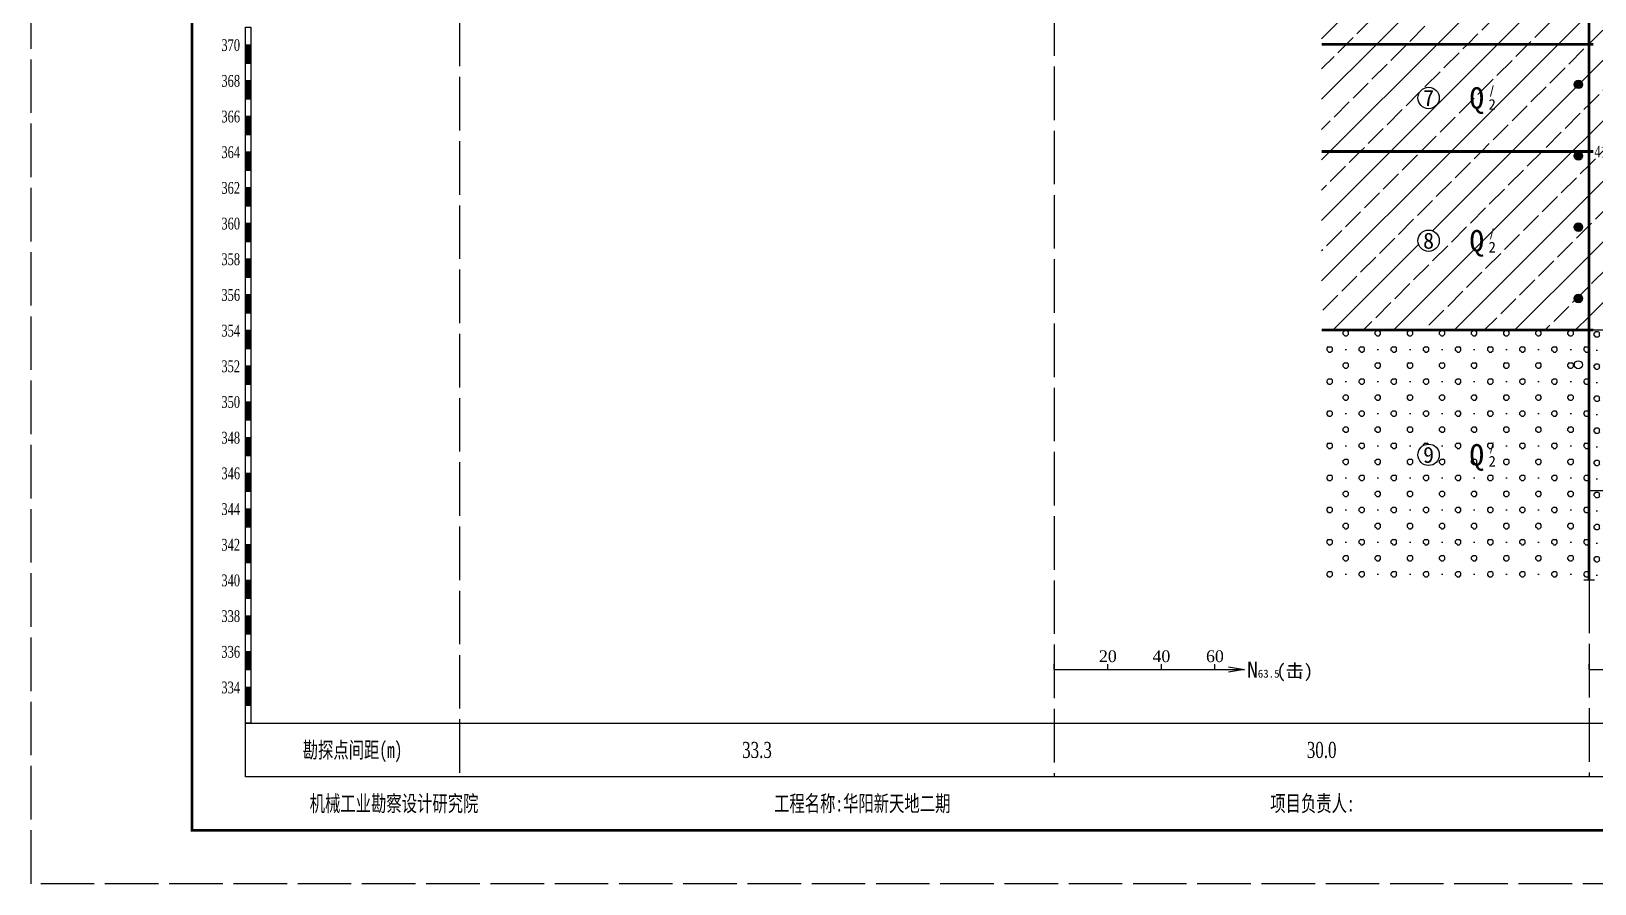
# Model space of a CAD drawing. Header units: millimetres. Extents: x -30 to 2967, y -786 to 1322.
# Drawn here: x 2177.1 to 2469.1, y -783.2 to -623.9 of the extents above; entities that cross this region are included whole.
import ezdxf
from ezdxf.enums import TextEntityAlignment as Align

# ---------------------------------------------------------------- set-up
doc = ezdxf.new("R2010")
doc.units = ezdxf.units.MM
doc.linetypes.add('XX', pattern=[12, 10, -2])
doc.layers.add('MASKTEXT', color=7, linetype='Continuous')
doc.styles.add('Dzcd', font='TIMES.TTF')
doc.styles.add('DzSl', font='italic__.ttf')
doc.styles.get("Standard").update_dxf_attribs({"font": 'SimSun.ttf'})
pattern_1 = [(45, (0, 0), (-5.656854, 5.656854), []), (45, (5.657, 0), (-2.828427, 8.485281), [4, -1])]

# ---------------------------------------------------------------- blocks, each defined once
blk = doc.blocks.new('TL_YZY')
h = blk.add_hatch(color=256)
edge = h.paths.add_edge_path()
edge.add_arc((0, -0.79), 0.8, 0, 360)
blk.add_circle((0, -0.79), 0.8)
blk = doc.blocks.new('TL_RDY')
blk.add_circle((0, -1.51), 0.75)

msp = doc.modelspace()

# ---------------------------------------------------------------- hatches: boundary and pattern name
h = msp.add_hatch()
h.set_pattern_fill('粉质粘土', color=256, style=0)
h.set_pattern_definition(pattern_1)
h.paths.add_polyline_path([(2368.18, -578.49), (2468.05, -579.69), (2468.05, -626.35), (2418.11, -626.35), (2418.09, -594.48), (2368.18, -594.48)])
edge = h.paths.add_edge_path(flags=16)
edge.add_arc((2429.04, -584.03), 2, 0, 360)
h.paths.add_polyline_path([(2418.11, -596.35), (2418.11, -594.48), (2424.1, -594.48), (2468.05, -596.35), (2468.05, -607.02), (2418.11, -607.02)], flags=16)
h.paths.add_polyline_path([(2368.28, -578.59), (2424.11, -594.47), (2368.28, -594.49)], flags=16)
h.paths.add_polyline_path([(2435.52, -589.06), (2440.55, -589.06), (2440.55, -582.5), (2435.52, -582.5)], flags=24)
h.paths.add_polyline_path([(2439.75, -588.21), (2442.15, -588.21), (2442.15, -585.29), (2439.75, -585.29)], flags=24)
h.paths.add_polyline_path([(2439.74, -585.72), (2443.85, -585.72), (2443.85, -582.72), (2439.74, -582.72)], flags=24)
h.paths.add_polyline_path([(2368.6, -580.2), (2381.76, -580.2), (2381.76, -576.75), (2368.6, -576.75)], flags=9)
h = msp.add_hatch()
h.set_pattern_fill('粉质粘土', color=256, style=0)
h.set_pattern_definition(pattern_1)
h.paths.add_polyline_path([(2468.05, -579.69), (2548.88, -587.65), (2548.88, -626.32), (2468.05, -626.35)])
h.paths.add_polyline_path([(2508.46, -626.33), (2548.88, -619.65), (2548.88, -626.32)], flags=17)
h.paths.add_polyline_path([(2468.15, -596.45), (2521.19, -605.74), (2468.15, -607.02)], flags=16)
h.paths.add_polyline_path([(2538.71, -597.51), (2545.05, -597.51), (2545.05, -594.17), (2538.71, -594.17)], flags=24)
h.paths.add_polyline_path([(2538.71, -610.84), (2545.05, -610.84), (2545.05, -607.5), (2538.71, -607.5)], flags=24)
h.paths.add_polyline_path([(2468.47, -581.4), (2481.62, -581.4), (2481.62, -577.95), (2468.47, -577.95)], flags=9)
h.paths.add_polyline_path([(2468.47, -598.07), (2481.62, -598.07), (2481.62, -594.62), (2468.47, -594.62)], flags=24)
h.paths.add_polyline_path([(2468.47, -608.74), (2481.62, -608.74), (2481.62, -605.29), (2468.47, -605.29)], flags=24)
h.paths.add_polyline_path([(2468.47, -628.07), (2481.62, -628.07), (2481.62, -624.62), (2468.47, -624.62)], flags=9)
h = msp.add_hatch()
h.set_pattern_fill('粉质粘土', color=256, style=0)
h.set_pattern_definition(pattern_1)
h.paths.add_polyline_path([(2468.05, -626.35), (2548.88, -626.32), (2548.88, -645.99), (2468.05, -646.35)])
h.paths.add_polyline_path([(2538.71, -634.18), (2545.05, -634.18), (2545.05, -630.83), (2538.71, -630.83)], flags=8)
h.paths.add_polyline_path([(2538.71, -647.51), (2545.05, -647.51), (2545.05, -644.16), (2538.71, -644.16)], flags=8)
h.paths.add_polyline_path([(2468.47, -628.07), (2481.62, -628.07), (2481.62, -624.62), (2468.47, -624.62)], flags=8)
h.paths.add_polyline_path([(2468.47, -648.07), (2481.62, -648.07), (2481.62, -644.62), (2468.47, -644.62)], flags=8)
for points in [[(2217.11, -629.82), (2217.11, -626.48), (2218.11, -626.48), (2218.11, -629.82)], [(2217.11, -636.48), (2217.11, -633.15), (2218.11, -633.15), (2218.11, -636.48)], [(2217.11, -643.15), (2217.11, -639.82), (2218.11, -639.82), (2218.11, -643.15)], [(2217.11, -649.82), (2217.11, -646.48), (2218.11, -646.48), (2218.11, -649.82)], [(2217.11, -656.48), (2217.11, -653.15), (2218.11, -653.15), (2218.11, -656.48)], [(2217.11, -663.15), (2217.11, -659.82), (2218.11, -659.82), (2218.11, -663.15)], [(2217.11, -669.82), (2217.11, -666.48), (2218.11, -666.48), (2218.11, -669.82)], [(2217.11, -676.48), (2217.11, -673.15), (2218.11, -673.15), (2218.11, -676.48)], [(2217.11, -683.15), (2217.11, -679.82), (2218.11, -679.82), (2218.11, -683.15)], [(2217.11, -689.82), (2217.11, -686.48), (2218.11, -686.48), (2218.11, -689.82)], [(2217.11, -696.48), (2217.11, -693.15), (2218.11, -693.15), (2218.11, -696.48)], [(2217.11, -703.15), (2217.11, -699.82), (2218.11, -699.82), (2218.11, -703.15)], [(2217.11, -709.82), (2217.11, -706.48), (2218.11, -706.48), (2218.11, -709.82)], [(2217.11, -716.48), (2217.11, -713.15), (2218.11, -713.15), (2218.11, -716.48)], [(2217.11, -723.15), (2217.11, -719.82), (2218.11, -719.82), (2218.11, -723.15)], [(2217.11, -729.82), (2217.11, -726.48), (2218.11, -726.48), (2218.11, -729.82)], [(2217.11, -736.48), (2217.11, -733.15), (2218.11, -733.15), (2218.11, -736.48)], [(2217.11, -743.15), (2217.11, -739.82), (2218.11, -739.82), (2218.11, -743.15)], [(2217.11, -749.82), (2217.11, -746.48), (2218.11, -746.48), (2218.11, -749.82)]]:
    msp.add_hatch(color=256).paths.add_polyline_path(points)
h = msp.add_hatch()
h.set_pattern_fill('粉质粘土', color=256, style=0)
h.set_pattern_definition(pattern_1)
h.paths.add_polyline_path([(2418.11, -626.35), (2468.05, -626.35), (2468.05, -646.35), (2418.11, -646.35)])
edge = h.paths.add_edge_path(flags=16)
edge.add_arc((2438.08, -636.35), 2, 0, 360)
h.paths.add_polyline_path([(2444.56, -639.89), (2449.6, -639.89), (2449.6, -633.32), (2444.56, -633.32)], flags=24)
h.paths.add_polyline_path([(2448.8, -639.03), (2451.18, -639.03), (2451.18, -636.15), (2448.8, -636.15)], flags=24)
h.paths.add_polyline_path([(2448.78, -636.55), (2450.92, -636.55), (2450.92, -633.55), (2448.78, -633.55)], flags=24)
h = msp.add_hatch()
h.set_pattern_fill('粉质粘土', color=256, style=0)
h.set_pattern_definition(pattern_1)
h.paths.add_polyline_path([(2468.05, -646.35), (2548.88, -645.99), (2548.88, -677.65), (2508.46, -677.65), (2508.46, -679.69), (2468.05, -679.69)])
h.paths.add_polyline_path([(2538.71, -664.18), (2545.05, -664.18), (2545.05, -660.83), (2538.71, -660.83)], flags=24)
h.paths.add_polyline_path([(2468.47, -648.07), (2481.62, -648.07), (2481.62, -644.62), (2468.47, -644.62)], flags=9)
h.paths.add_polyline_path([(2537.88, -644.32), (2545.88, -644.32), (2545.88, -647.32), (2537.88, -647.32)])
h.paths.add_polyline_path([(2538.71, -647.51), (2545.05, -647.51), (2545.05, -644.16), (2538.71, -644.16)], flags=9)
h.paths.add_polyline_path([(2537.88, -676.65), (2545.88, -676.65), (2545.88, -679.65), (2537.88, -679.65)], flags=16)
h.paths.add_polyline_path([(2538.71, -679.85), (2545.05, -679.85), (2545.05, -676.5), (2538.71, -676.5)], flags=9)
h = msp.add_hatch()
h.set_pattern_fill('粉质粘土', color=256, style=0)
h.set_pattern_definition(pattern_1)
h.paths.add_polyline_path([(2418.11, -646.35), (2468.05, -646.35), (2468.05, -679.69), (2418.11, -679.69)])
edge = h.paths.add_edge_path(flags=16)
edge.add_arc((2438.08, -663.02), 2, 0, 360)
h.paths.add_polyline_path([(2444.56, -666.56), (2449.6, -666.56), (2449.6, -659.99), (2444.56, -659.99)], flags=24)
h.paths.add_polyline_path([(2448.8, -665.7), (2451.18, -665.7), (2451.18, -662.82), (2448.8, -662.82)], flags=24)
h.paths.add_polyline_path([(2448.78, -663.22), (2450.92, -663.22), (2450.92, -660.22), (2448.78, -660.22)], flags=24)
h = msp.add_hatch()
h.set_pattern_fill('圆砾', color=256, style=0)
h.set_pattern_definition([(0, (2257.406, -1859.818), (3, 3), [0.4142, -5.5858]), (0, (2257.406, -1858.818), (3, 3), [0.4142, -5.5858]), (90, (2257.1132, -1859.525), (-3, 3), [0.4142, -5.5858]), (90, (2258.1132, -1859.525), (-3, 3), [0.4142, -5.5858]), (45, (2257.8203, -1859.818), (-3.000042, 3.000042), [0.4142, -3.8285]), (45, (2257.1132, -1859.1108), (-3.000042, 3.000042), [0.4142, -3.8285]), (135, (2257.406, -1859.818), (-3.000042, -3.000042), [0.4142, -3.8285]), (135, (2258.1132, -1859.1108), (-3.000042, -3.000042), [0.4142, -3.8285]), (0, (2260.613, -1859.318), (0, 6), [0, -6])])
h.paths.add_polyline_path([(2418.11, -679.69), (2468.05, -679.69), (2468.05, -726.35), (2418.11, -726.35)])
edge = h.paths.add_edge_path(flags=16)
edge.add_arc((2438.08, -703.02), 2, 0, 360)
h.paths.add_polyline_path([(2444.56, -706.56), (2449.6, -706.56), (2449.6, -699.99), (2444.56, -699.99)], flags=24)
h.paths.add_polyline_path([(2448.8, -705.7), (2451.18, -705.7), (2451.18, -702.82), (2448.8, -702.82)], flags=24)
h.paths.add_polyline_path([(2448.78, -703.22), (2450.92, -703.22), (2450.92, -700.22), (2448.78, -700.22)], flags=24)
h = msp.add_hatch()
h.set_pattern_fill('圆砾', color=256, style=0)
h.set_pattern_definition([(0, (0.293, 0), (3, 3), [0.4142, -5.5858]), (0, (0.293, 1), (3, 3), [0.4142, -5.5858]), (90, (0, 0.293), (-3, 3), [0.4142, -5.5858]), (90, (1, 0.293), (-3, 3), [0.4142, -5.5858]), (45, (0.707, 0), (-3.000042, 3.000042), [0.4142, -3.8285]), (45, (0, 0.707), (-3.000042, 3.000042), [0.4142, -3.8285]), (135, (0.293, 0), (-3.000042, -3.000042), [0.4142, -3.8285]), (135, (1, 0.707), (-3.000042, -3.000042), [0.4142, -3.8285]), (0, (3.5, 0.5), (0, 6), [0, -6])])
h.paths.add_polyline_path([(2468.05, -679.69), (2508.46, -679.69), (2508.46, -726.17), (2468.05, -726.35)])
h.paths.add_polyline_path([(2468.47, -681.4), (2481.62, -681.4), (2481.62, -677.95), (2468.47, -677.95)], flags=9)
edge = h.paths.add_edge_path()
edge.add_line((2467.05, -726.35), (2469.05, -726.35))
h.paths.add_polyline_path([(2468.47, -728.07), (2481.62, -728.07), (2481.62, -724.62), (2468.47, -724.62)], flags=9)

# ---------------------------------------------------------------- linework, layer by layer
at = {"linetype": 'XX'}
for p, q in [((2257.11, -572.42), (2257.11, -763.15)), ((2368.18, -594.48), (2368.18, -763.15)), ((2468.05, -726.35), (2468.05, -763.15))]:
    msp.add_line(p, q, dxfattribs=at)
for p, q in [((2467.05, -726.35), (2469.05, -726.35)), ((2368.18, -743.15), (2368.18, -742.15)), ((2368.18, -743.15), (2403.68, -743.15)), ((2378.18, -743.15), (2378.18, -742.15)), ((2388.18, -743.15), (2388.18, -742.15)), ((2398.18, -743.15), (2398.18, -742.15)), ((2468.05, -743.15), (2468.05, -742.15)), ((2468.05, -743.15), (2507.55, -743.15))]:
    msp.add_line(p, q)
msp.add_lwpolyline([(2177.11, -783.15), (2177.11, -465.75), (2608.88, -465.75), (2608.88, -783.15)], close=True, dxfattribs=at)
at = {"const_width": 0.5}
msp.add_lwpolyline([(2207.11, -773.15), (2207.11, -475.75), (2598.88, -475.75), (2598.88, -773.15)], close=True, dxfattribs=at)
msp.add_lwpolyline([(2468.05, -541.35, 0.5, 0.5, 0), (2468.05, -726.35, 0, 0, 0)], format="xyseb")
for points in [[(2217.11, -626.48), (2217.11, -623.15), (2218.11, -623.15), (2218.11, -626.48)], [(2217.11, -629.82), (2217.11, -626.48), (2218.11, -626.48), (2218.11, -629.82)], [(2217.11, -633.15), (2217.11, -629.82), (2218.11, -629.82), (2218.11, -633.15)], [(2217.11, -636.48), (2217.11, -633.15), (2218.11, -633.15), (2218.11, -636.48)], [(2217.11, -639.82), (2217.11, -636.48), (2218.11, -636.48), (2218.11, -639.82)], [(2217.11, -643.15), (2217.11, -639.82), (2218.11, -639.82), (2218.11, -643.15)], [(2217.11, -646.48), (2217.11, -643.15), (2218.11, -643.15), (2218.11, -646.48)], [(2217.11, -649.82), (2217.11, -646.48), (2218.11, -646.48), (2218.11, -649.82)], [(2217.11, -653.15), (2217.11, -649.82), (2218.11, -649.82), (2218.11, -653.15)], [(2217.11, -656.48), (2217.11, -653.15), (2218.11, -653.15), (2218.11, -656.48)], [(2217.11, -659.82), (2217.11, -656.48), (2218.11, -656.48), (2218.11, -659.82)], [(2217.11, -663.15), (2217.11, -659.82), (2218.11, -659.82), (2218.11, -663.15)], [(2217.11, -666.48), (2217.11, -663.15), (2218.11, -663.15), (2218.11, -666.48)], [(2217.11, -669.82), (2217.11, -666.48), (2218.11, -666.48), (2218.11, -669.82)], [(2217.11, -673.15), (2217.11, -669.82), (2218.11, -669.82), (2218.11, -673.15)], [(2217.11, -676.48), (2217.11, -673.15), (2218.11, -673.15), (2218.11, -676.48)], [(2217.11, -679.82), (2217.11, -676.48), (2218.11, -676.48), (2218.11, -679.82)], [(2217.11, -683.15), (2217.11, -679.82), (2218.11, -679.82), (2218.11, -683.15)], [(2217.11, -686.48), (2217.11, -683.15), (2218.11, -683.15), (2218.11, -686.48)], [(2217.11, -689.82), (2217.11, -686.48), (2218.11, -686.48), (2218.11, -689.82)], [(2217.11, -693.15), (2217.11, -689.82), (2218.11, -689.82), (2218.11, -693.15)], [(2217.11, -696.48), (2217.11, -693.15), (2218.11, -693.15), (2218.11, -696.48)], [(2217.11, -699.82), (2217.11, -696.48), (2218.11, -696.48), (2218.11, -699.82)], [(2217.11, -703.15), (2217.11, -699.82), (2218.11, -699.82), (2218.11, -703.15)], [(2217.11, -706.48), (2217.11, -703.15), (2218.11, -703.15), (2218.11, -706.48)], [(2217.11, -709.82), (2217.11, -706.48), (2218.11, -706.48), (2218.11, -709.82)], [(2217.11, -713.15), (2217.11, -709.82), (2218.11, -709.82), (2218.11, -713.15)], [(2217.11, -716.48), (2217.11, -713.15), (2218.11, -713.15), (2218.11, -716.48)], [(2217.11, -719.82), (2217.11, -716.48), (2218.11, -716.48), (2218.11, -719.82)], [(2217.11, -723.15), (2217.11, -719.82), (2218.11, -719.82), (2218.11, -723.15)], [(2217.11, -726.48), (2217.11, -723.15), (2218.11, -723.15), (2218.11, -726.48)], [(2217.11, -729.82), (2217.11, -726.48), (2218.11, -726.48), (2218.11, -729.82)], [(2217.11, -733.15), (2217.11, -729.82), (2218.11, -729.82), (2218.11, -733.15)], [(2217.11, -736.48), (2217.11, -733.15), (2218.11, -733.15), (2218.11, -736.48)], [(2217.11, -739.82), (2217.11, -736.48), (2218.11, -736.48), (2218.11, -739.82)], [(2217.11, -743.15), (2217.11, -739.82), (2218.11, -739.82), (2218.11, -743.15)], [(2217.11, -746.48), (2217.11, -743.15), (2218.11, -743.15), (2218.11, -746.48)], [(2217.11, -749.82), (2217.11, -746.48), (2218.11, -746.48), (2218.11, -749.82)], [(2217.11, -753.15), (2217.11, -749.82), (2218.11, -749.82), (2218.11, -753.15)], [(2217.11, -753.15), (2588.88, -753.15), (2588.88, -763.15), (2217.11, -763.15)]]:
    msp.add_lwpolyline(points, close=True)
for points in [[(2418.11, -626.35), (2468.85, -626.35)], [(2418.11, -646.35), (2468.85, -646.35)], [(2418.11, -679.69), (2468.85, -679.69)]]:
    msp.add_lwpolyline(points, dxfattribs=at)
at = {"color": 1}
for points in [[(2468.05, -679.68), (2483.05, -679.68), (2483.05, -680.02), (2495.55, -680.02), (2495.55, -680.35), (2497.55, -680.35), (2497.55, -680.68), (2493.55, -680.68), (2493.55, -681.02)], [(2468.05, -709.68), (2480.55, -709.68), (2480.55, -710.02), (2483.05, -710.02), (2483.05, -710.35), (2486.55, -710.35), (2486.55, -710.68), (2494.05, -710.68), (2494.05, -711.02), (2496.05, -711.02), (2496.05, -711.35)]]:
    msp.add_lwpolyline(points, dxfattribs=at)
msp.add_lwpolyline([(2400.68, -742.65), (2403.68, -743.15), (2400.68, -743.65)])
for centre in [(2438.08, -636.35), (2438.08, -663.02), (2438.08, -703.02)]:
    msp.add_circle(centre, 2)

# ---------------------------------------------------------------- block references
for name, p in [('TL_YZY', (2466.05, -633.02)), ('TL_YZY', (2466.05, -646.35)), ('TL_YZY', (2466.05, -659.68)), ('TL_YZY', (2466.05, -673.02)), ('TL_RDY', (2466.05, -684.68))]:
    msp.add_blockref(name, p)

# ---------------------------------------------------------------- texts
at = {"style": 'Dzcd', "width": 0.7}
for s, p in [('370', (2216.11, -626.48)), ('368', (2216.11, -633.15)), ('366', (2216.11, -639.82)), ('364', (2216.11, -646.48)), ('362', (2216.11, -653.15)), ('360', (2216.11, -659.82)), ('358', (2216.11, -666.48)), ('356', (2216.11, -673.15)), ('354', (2216.11, -679.82)), ('352', (2216.11, -686.48)), ('350', (2216.11, -693.15)), ('348', (2216.11, -699.82)), ('346', (2216.11, -706.48)), ('344', (2216.11, -713.15)), ('342', (2216.11, -719.82)), ('340', (2216.11, -726.48)), ('338', (2216.11, -733.15)), ('336', (2216.11, -739.82)), ('334', (2216.11, -746.48))]:
    msp.add_text(s, height=2.2, dxfattribs=at).set_placement(p, align=Align.MIDDLE_RIGHT)
for s, p in [('7', (2438.08, -636.35)), ('8', (2438.08, -663.02)), ('9', (2438.08, -703.02))]:
    msp.add_text(s, height=3).set_placement(p, align=Align.MIDDLE_CENTER)
at = {"style": 'Dzcd'}
for s, p in [('20', (2378.18, -740.65)), ('40', (2388.18, -740.65)), ('60', (2398.18, -740.65))]:
    msp.add_text(s, height=2.2, dxfattribs=at).set_placement(p, align=Align.MIDDLE_CENTER)
for s, height, p in [('N', 3, (2404.18, -744.65)), ('63.5', 1.5, (2406.18, -744.65)), ('(击)', 2.5, (2409.68, -744.65))]:
    msp.add_text(s, height=height).set_placement(p)
at = {"width": 0.7}
msp.add_text('勘探点间距(m)', height=3, dxfattribs=at).set_placement((2237.11, -758.15), align=Align.MIDDLE_CENTER)
at = {"style": 'Dzcd', "width": 0.7}
for s, p in [('33.3', (2312.65, -758.15)), ('30.0', (2418.11, -758.15))]:
    msp.add_text(s, height=3, dxfattribs=at).set_placement(p, align=Align.MIDDLE_CENTER)
at = {"width": 0.7}
for s, p in [('机械工业勘察设计研究院', (2229.11, -768.15)), ('工程名称:华阳新天地二期', (2315.84, -768.15)), ('项目负责人:', (2408.51, -768.15))]:
    msp.add_text(s, height=3, dxfattribs=at).set_placement(p, align=Align.MIDDLE_LEFT)
at = {"layer": 'MASKTEXT'}
for p in [(2447.08, -636.35), (2447.08, -663.02), (2447.08, -703.02)]:
    msp.add_text('Q', height=4, dxfattribs=at).set_placement(p, align=Align.MIDDLE_CENTER)
at = {"layer": 'MASKTEXT', "style": 'DzSl'}
for p in [(2449.28, -636.05), (2449.28, -662.72), (2449.28, -702.72)]:
    msp.add_text('l', height=2, dxfattribs=at).set_placement(p)
at = {"layer": 'MASKTEXT'}
for p in [(2449.28, -638.55), (2449.28, -665.22), (2449.28, -705.22)]:
    msp.add_text('2', height=2, dxfattribs=at).set_placement(p)
at = {"layer": 'MASKTEXT', "style": 'Dzcd', "width": 0.7}
msp.add_text('41.00/364.04', height=2.2, dxfattribs=at).set_placement((2469.05, -646.35), align=Align.MIDDLE_LEFT)

doc.saveas('drawing.dxf')
